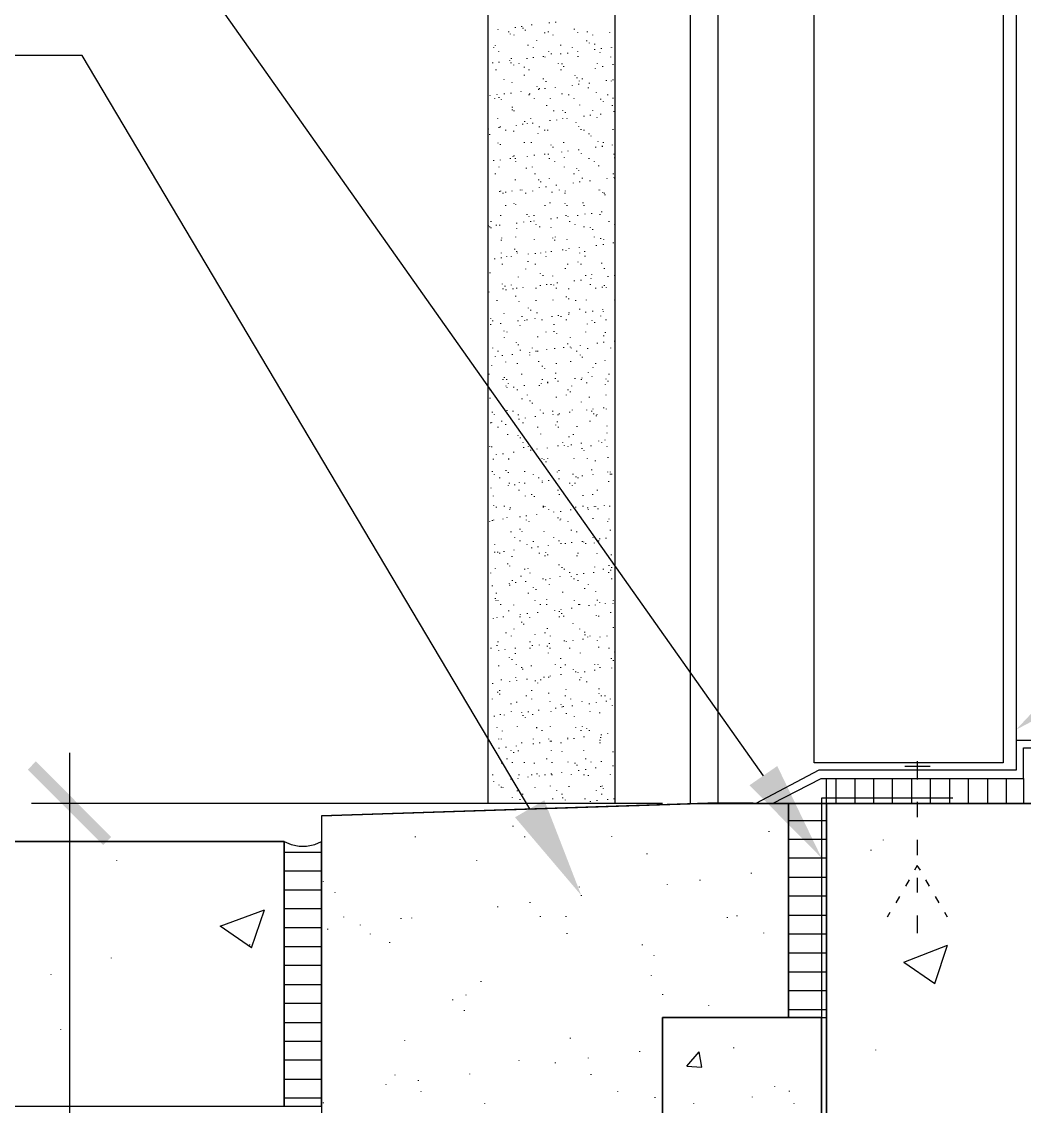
# Model space of a CAD drawing. Header units: millimetres. Extents: x 14345 to 64157, y -11631 to -3212.
# Drawn here: x 56496 to 58483, y -9440 to -7291 of the extents above; entities that cross this region are included whole.
import ezdxf

# ---------------------------------------------------------------- set-up
doc = ezdxf.new("R2010")
doc.units = ezdxf.units.MM
doc.header["$MEASUREMENT"] = 0
doc.layers.add('NewA-Zz_30_30-P_ExternalReferenceDrawing', color=7, linetype='Continuous')

msp = doc.modelspace()

# ---------------------------------------------------------------- hatches: boundary and pattern name
at = {"layer": 'NewA-Zz_30_30-P_ExternalReferenceDrawing', "linetype": 'Continuous', "lineweight": 13}
for points in [[(58645.4, -8599.8), (58605.2, -8546.9), (58466.6, -8694)], [(56673.8, -8906.7), (56524.5, -8756.4), (56508.7, -8773.3)], [(56524.5, -8756.4), (56508.7, -8773.3), (56673.8, -8906.7)], [(57993.5, -8765.9), (57938.5, -8804), (58081.3, -8948)], [(56657.9, -8922.6), (56673.8, -8906.7), (56508.7, -8773.3)], [(56508.7, -8773.3), (56657.9, -8922.6), (56673.8, -8906.7)], [(57532.1, -8833.7), (57473.9, -8867.5), (57605.1, -9022)]]:
    msp.add_hatch(color=7, dxfattribs=at).paths.add_polyline_path(points)

# ---------------------------------------------------------------- linework, layer by layer
at = {"layer": 'NewA-Zz_30_30-P_ExternalReferenceDrawing', "linetype": 'Continuous', "flags": 128}
for points in [[(57821, -4367.5), (57821, -8840)], [(57876, -4367.5), (57876, -8839)], [(58441.2, -8759.6), (58066.5, -8759.6), (58066.5, -4367.5)], [(58441.2, -4367.5), (58441.2, -8759.6)], [(58466.6, -4367.5), (58466.6, -8715.1)], [(57966, -8785), (56616.6, -6874.7), (55007.5, -6874.7)], [(57671.8, -6914.9), (57671.8, -8840), (57420.9, -8840), (57420.9, -6914.9)], [(57473.9, -7302.3), (57473.9, -7303.3)], [(57486.6, -7300.1), (57486.6, -7301.2)], [(57489.7, -7303.3), (57489.7, -7304.4)], [(57506.7, -7297), (57506.7, -7298)], [(57541.6, -7292.7), (57541.6, -7293.8)], [(57554.3, -7291.7), (57554.3, -7292.7)], [(57591.3, -7305.4), (57591.3, -7306.5)], [(57440, -7306.5), (57440, -7307.5)], [(57461.2, -7310.7), (57461.2, -7311.8)], [(57464.3, -7315), (57464.3, -7316)], [(57471.7, -7317.1), (57471.7, -7318.1)], [(57494, -7307.5), (57494, -7308.6)], [(57516.2, -7327.7), (57516.2, -7328.7)], [(57532.1, -7312.8), (57532.1, -7313.9)], [(57539.5, -7310.7), (57539.5, -7311.8)], [(57549, -7317.1), (57549, -7318.1)], [(57597.7, -7311.8), (57597.7, -7312.8)], [(57616.7, -7310.7), (57616.7, -7311.8)], [(57627.3, -7317.1), (57627.3, -7318.1)], [(57661.2, -7311.8), (57661.2, -7312.8)], [(57431.5, -7341.4), (57431.5, -7342.5)], [(57434.7, -7338.2), (57434.7, -7339.3)], [(57499.3, -7337.2), (57499.3, -7338.2)], [(57509.8, -7341.4), (57509.8, -7342.5)], [(57563.8, -7337.2), (57563.8, -7338.2)], [(57587.1, -7341.4), (57587.1, -7342.5)], [(57615.7, -7328.7), (57615.7, -7329.8)], [(57621, -7332.9), (57621, -7334)], [(57631.6, -7335.1), (57631.6, -7336.1)], [(57631.6, -7345.6), (57631.6, -7346.7)], [(57644.3, -7343.5), (57644.3, -7344.6)], [(57664.4, -7341.4), (57664.4, -7342.5)], [(57665.4, -7341.4), (57665.4, -7342.5)], [(57503.5, -8850.6), (56616.6, -7358.3), (55106.2, -7358.3)], [(57441.1, -7349.9), (57441.1, -7350.9)], [(57463.3, -7367.9), (57463.3, -7368.9)], [(57466.5, -7363.6), (57466.5, -7364.7)], [(57497.1, -7363.6), (57497.1, -7364.7)], [(57509.8, -7361.5), (57509.8, -7362.6)], [(57530, -7359.4), (57530, -7360.5)], [(57533.1, -7360.5), (57533.1, -7361.5)], [(57540.5, -7349.9), (57540.5, -7350.9)], [(57545.8, -7354.1), (57545.8, -7355.2)], [(57563.8, -7354.1), (57563.8, -7355.2)], [(57577.6, -7353.1), (57577.6, -7354.1)], [(57597.7, -7349.9), (57597.7, -7350.9)], [(57598.7, -7359.4), (57598.7, -7360.5)], [(57642.1, -7352), (57642.1, -7353.1)], [(57663.3, -7360.5), (57663.3, -7361.5)], [(57429.4, -7372.1), (57429.4, -7373.2)], [(57435.8, -7385.9), (57435.8, -7386.9)], [(57442.1, -7371), (57442.1, -7372.1)], [(57465.4, -7372.1), (57465.4, -7373.2)], [(57470.7, -7376.3), (57470.7, -7377.4)], [(57481.3, -7373.2), (57481.3, -7374.2)], [(57491.9, -7380.6), (57491.9, -7381.6)], [(57501.4, -7385.9), (57501.4, -7386.9)], [(57559.6, -7373.2), (57559.6, -7374.2)], [(57564.9, -7385.9), (57564.9, -7386.9)], [(57567, -7374.2), (57567, -7375.3)], [(57570.2, -7379.5), (57570.2, -7380.6)], [(57632.6, -7383.7), (57632.6, -7384.8)], [(57636.8, -7373.2), (57636.8, -7374.2)], [(57647.4, -7379.5), (57647.4, -7380.6)], [(57667.5, -7375.3), (57667.5, -7376.3)], [(57451.6, -7404.9), (57451.6, -7406)], [(57467.5, -7411.3), (57467.5, -7412.3)], [(57491.9, -7396.4), (57491.9, -7397.5)], [(57530, -7403.9), (57530, -7404.9)], [(57535.2, -7409.1), (57535.2, -7410.2)], [(57592.4, -7397.5), (57592.4, -7398.6)], [(57596.6, -7401.7), (57596.6, -7402.8)], [(57600.9, -7408.1), (57600.9, -7409.1)], [(57607.2, -7403.9), (57607.2, -7404.9)], [(57621, -7412.3), (57621, -7413.4)], [(57654.8, -7407), (57654.8, -7408.1)], [(57664.4, -7408.1), (57664.4, -7409.1)], [(57667.5, -7406), (57667.5, -7407)], [(57437.9, -7434.5), (57437.9, -7435.6)], [(57452.7, -7433.5), (57452.7, -7434.5)], [(57465.4, -7432.4), (57465.4, -7433.5)], [(57485.5, -7429.3), (57485.5, -7430.3)], [(57502.4, -7433.5), (57502.4, -7434.5)], [(57517.3, -7418.7), (57517.3, -7419.7)], [(57520.4, -7425), (57520.4, -7426.1)], [(57521.5, -7422.9), (57521.5, -7424)], [(57533.1, -7422.9), (57533.1, -7424)], [(57553.2, -7420.8), (57553.2, -7421.8)], [(57567, -7433.5), (57567, -7434.5)], [(57587.1, -7416.6), (57587.1, -7417.6)], [(57599.8, -7414.4), (57599.8, -7415.5)], [(57618.9, -7421.8), (57618.9, -7422.9)], [(57634.7, -7431.4), (57634.7, -7432.4)], [(57424.1, -7436.7), (57424.1, -7437.7)], [(57433.6, -7443), (57433.6, -7444.1)], [(57442.1, -7440.9), (57442.1, -7442)], [(57446.3, -7445.1), (57446.3, -7446.2)], [(57501.4, -7435.6), (57501.4, -7436.7)], [(57512, -7443), (57512, -7444.1)], [(57536.3, -7456.8), (57536.3, -7457.8)], [(57543.7, -7443), (57543.7, -7444.1)], [(57579.7, -7435.6), (57579.7, -7436.7)], [(57590.3, -7443), (57590.3, -7444.1)], [(57601.9, -7455.7), (57601.9, -7456.8)], [(57643.2, -7444.1), (57643.2, -7445.1)], [(57648.5, -7448.3), (57648.5, -7449.4)], [(57657, -7435.6), (57657, -7436.7)], [(57666.5, -7456.8), (57666.5, -7457.8)], [(57667.5, -7442), (57667.5, -7443)], [(57468.6, -7459.9), (57468.6, -7461)], [(57468.6, -7465.2), (57468.6, -7466.3)], [(57471.7, -7467.4), (57471.7, -7468.4)], [(57550.1, -7467.4), (57550.1, -7468.4)], [(57568.1, -7466.3), (57568.1, -7467.4)], [(57573.3, -7470.5), (57573.3, -7471.6)], [(57610.4, -7477.9), (57610.4, -7479)], [(57623.1, -7475.8), (57623.1, -7476.9)], [(57627.3, -7466.3), (57627.3, -7467.4)], [(57643.2, -7473.7), (57643.2, -7474.8)], [(57669.7, -7468.4), (57669.7, -7469.5)], [(57438.9, -7482.2), (57438.9, -7483.2)], [(57444.2, -7499.1), (57444.2, -7500.2)], [(57476, -7495.9), (57476, -7497)], [(57488.7, -7493.8), (57488.7, -7494.9)], [(57492.9, -7488.5), (57492.9, -7489.6)], [(57498.2, -7492.8), (57498.2, -7493.8)], [(57504.6, -7482.2), (57504.6, -7483.2)], [(57508.8, -7491.7), (57508.8, -7492.8)], [(57521.5, -7499.1), (57521.5, -7500.2)], [(57542.7, -7486.4), (57542.7, -7487.5)], [(57556.4, -7485.3), (57556.4, -7486.4)], [(57568.1, -7482.2), (57568.1, -7483.2)], [(57576.5, -7482.2), (57576.5, -7483.2)], [(57594.5, -7490.6), (57594.5, -7491.7)], [(57599.8, -7498), (57599.8, -7499.1)], [(57635.8, -7480.1), (57635.8, -7481.1)], [(57420.9, -7503.3), (57420.9, -7504.4)], [(57423.1, -7513.9), (57423.1, -7515)], [(57442.1, -7500.2), (57442.1, -7501.2)], [(57454.8, -7505.5), (57454.8, -7506.5)], [(57470.7, -7507.6), (57470.7, -7508.6)], [(57519.4, -7511.8), (57519.4, -7512.9)], [(57532.1, -7505.5), (57532.1, -7506.5)], [(57538.4, -7505.5), (57538.4, -7506.5)], [(57604, -7504.4), (57604, -7505.5)], [(57610.4, -7505.5), (57610.4, -7506.5)], [(57619.9, -7512.9), (57619.9, -7513.9)], [(57624.1, -7517.1), (57624.1, -7518.2)], [(57667.5, -7504.4), (57667.5, -7505.5)], [(57440, -7530.9), (57440, -7531.9)], [(57444.2, -7534), (57444.2, -7535.1)], [(57491.9, -7529.8), (57491.9, -7530.9)], [(57505.6, -7529.8), (57505.6, -7530.9)], [(57544.8, -7535.1), (57544.8, -7536.1)], [(57549, -7539.3), (57549, -7540.4)], [(57570.2, -7529.8), (57570.2, -7530.9)], [(57570.2, -7529.8), (57570.2, -7530.9)], [(57633.7, -7539.3), (57633.7, -7540.4)], [(57637.9, -7527.7), (57637.9, -7528.7)], [(57646.4, -7537.2), (57646.4, -7538.3)], [(57646.4, -7538.3), (57646.4, -7539.3)], [(57648.5, -7529.8), (57648.5, -7530.9)], [(57666.5, -7535.1), (57666.5, -7536.1)], [(57464.3, -7561.5), (57464.3, -7562.6)], [(57464.3, -7561.5), (57464.3, -7562.6)], [(57469.6, -7557.3), (57469.6, -7558.4)], [(57471.7, -7556.3), (57471.7, -7557.3)], [(57473.9, -7561.5), (57473.9, -7562.6)], [(57498.2, -7557.3), (57498.2, -7558.4)], [(57512, -7555.2), (57512, -7556.3)], [(57532.1, -7553.1), (57532.1, -7554.1)], [(57539.5, -7553.1), (57539.5, -7554.1)], [(57541.6, -7561.5), (57541.6, -7562.6)], [(57565.9, -7548.8), (57565.9, -7549.9)], [(57571.2, -7559.4), (57571.2, -7560.5)], [(57578.6, -7546.7), (57578.6, -7547.8)], [(57599.8, -7544.6), (57599.8, -7545.7)], [(57605.1, -7552), (57605.1, -7553.1)], [(57619.9, -7561.5), (57619.9, -7562.6)], [(57669.7, -7553.1), (57669.7, -7554.1)], [(57670.7, -7560.5), (57670.7, -7561.5)], [(57431.5, -7565.8), (57431.5, -7566.8)], [(57442.1, -7578.5), (57442.1, -7579.5)], [(57444.2, -7564.7), (57444.2, -7565.8)], [(57474.9, -7567.9), (57474.9, -7569)], [(57496.1, -7580.6), (57496.1, -7581.7)], [(57507.7, -7578.5), (57507.7, -7579.5)], [(57552.2, -7567.9), (57552.2, -7569)], [(57571.2, -7578.5), (57571.2, -7579.5)], [(57595.6, -7581.7), (57595.6, -7582.7)], [(57630.5, -7567.9), (57630.5, -7569)], [(57639, -7576.4), (57639, -7577.4)], [(57434.7, -7592.2), (57434.7, -7593.3)], [(57473.9, -7603.9), (57473.9, -7604.9)], [(57513, -7592.2), (57513, -7593.3)], [(57520.4, -7603.9), (57520.4, -7604.9)], [(57541.6, -7601.8), (57541.6, -7602.8)], [(57590.3, -7592.2), (57590.3, -7593.3)], [(57599.8, -7585.9), (57599.8, -7586.9)], [(57607.2, -7600.7), (57607.2, -7601.8)], [(57622, -7606), (57622, -7607.1)], [(57622, -7606), (57622, -7607.1)], [(57655.9, -7601.8), (57655.9, -7602.8)], [(57668.6, -7592.2), (57668.6, -7593.3)], [(57669.7, -7599.6), (57669.7, -7600.7)], [(57670.7, -7600.7), (57670.7, -7601.8)], [(57443.2, -7627.2), (57443.2, -7628.2)], [(57445.3, -7626.1), (57445.3, -7627.2)], [(57454.8, -7628.2), (57454.8, -7629.3)], [(57467.5, -7626.1), (57467.5, -7627.2)], [(57484.4, -7624), (57484.4, -7625)], [(57487.6, -7624), (57487.6, -7625)], [(57508.8, -7626.1), (57508.8, -7627.2)], [(57521.5, -7618.7), (57521.5, -7619.8)], [(57524.7, -7608.1), (57524.7, -7609.2)], [(57535.2, -7617.6), (57535.2, -7618.7)], [(57546.9, -7628.2), (57546.9, -7629.3)], [(57555.4, -7614.5), (57555.4, -7615.5)], [(57561.7, -7624), (57561.7, -7625)], [(57573.3, -7626.1), (57573.3, -7627.2)], [(57589.2, -7610.2), (57589.2, -7611.3)], [(57601.9, -7608.1), (57601.9, -7609.2)], [(57640, -7624), (57640, -7625)], [(57641.1, -7624), (57641.1, -7625)], [(57449.5, -7630.3), (57449.5, -7631.4)], [(57495, -7630.3), (57495, -7631.4)], [(57542.7, -7649.4), (57542.7, -7650.4)], [(57572.3, -7630.3), (57572.3, -7631.4)], [(57608.3, -7649.4), (57608.3, -7650.4)], [(57647.4, -7629.3), (57647.4, -7630.3)], [(57650.6, -7630.3), (57650.6, -7631.4)], [(57651.7, -7633.5), (57651.7, -7634.6)], [(57454.8, -7654.7), (57454.8, -7655.7)], [(57471.7, -7650.4), (57471.7, -7651.5)], [(57474.9, -7652.6), (57474.9, -7653.6)], [(57533.1, -7654.7), (57533.1, -7655.7)], [(57572.3, -7650.4), (57572.3, -7651.5)], [(57576.5, -7654.7), (57576.5, -7655.7)], [(57610.4, -7654.7), (57610.4, -7655.7)], [(57612.5, -7671.6), (57612.5, -7672.7)], [(57625.2, -7670.6), (57625.2, -7671.6)], [(57645.3, -7667.4), (57645.3, -7668.4)], [(57426.2, -7686.4), (57426.2, -7687.5)], [(57445.3, -7674.8), (57445.3, -7675.8)], [(57477, -7689.6), (57477, -7690.7)], [(57490.8, -7687.5), (57490.8, -7688.5)], [(57497.1, -7672.7), (57497.1, -7673.7)], [(57501.4, -7676.9), (57501.4, -7678)], [(57504.6, -7686.4), (57504.6, -7687.5)], [(57510.9, -7674.8), (57510.9, -7675.8)], [(57510.9, -7685.4), (57510.9, -7686.4)], [(57515.1, -7692.8), (57515.1, -7693.8)], [(57544.8, -7681.1), (57544.8, -7682.2)], [(57557.5, -7679), (57557.5, -7680.1)], [(57574.4, -7674.8), (57574.4, -7675.8)], [(57578.6, -7676.9), (57578.6, -7678)], [(57581.8, -7686.4), (57581.8, -7687.5)], [(57592.4, -7692.8), (57592.4, -7693.8)], [(57597.7, -7674.8), (57597.7, -7675.8)], [(57642.1, -7672.7), (57642.1, -7673.7)], [(57660.1, -7686.4), (57660.1, -7687.5)], [(57670.7, -7692.8), (57670.7, -7693.8)], [(57420.9, -7694.9), (57420.9, -7696)], [(57423.1, -7697), (57423.1, -7698.1)], [(57426.2, -7699.1), (57426.2, -7700.2)], [(57436.8, -7693.8), (57436.8, -7694.9)], [(57443.2, -7693.8), (57443.2, -7694.9)], [(57477, -7700.2), (57477, -7701.2)], [(57522.5, -7697), (57522.5, -7698.1)], [(57544.8, -7698.1), (57544.8, -7699.1)], [(57610.4, -7697), (57610.4, -7698.1)], [(57623.1, -7698.1), (57623.1, -7699.1)], [(57627.3, -7702.3), (57627.3, -7703.4)], [(57446.3, -7723.5), (57446.3, -7724.5)], [(57447.4, -7719.2), (57447.4, -7720.3)], [(57474.9, -7717.1), (57474.9, -7718.2)], [(57512, -7722.4), (57512, -7723.5)], [(57547.9, -7719.2), (57547.9, -7720.3)], [(57552.2, -7723.5), (57552.2, -7724.5)], [(57553.2, -7717.1), (57553.2, -7718.2)], [(57576.5, -7722.4), (57576.5, -7723.5)], [(57630.5, -7717.1), (57630.5, -7718.2)], [(57634.7, -7734.1), (57634.7, -7735.1)], [(57643.2, -7720.3), (57643.2, -7721.4)], [(57648.5, -7731.9), (57648.5, -7733)], [(57649.5, -7722.4), (57649.5, -7723.5)], [(57668.6, -7728.8), (57668.6, -7729.8)], [(57446.3, -7748.9), (57446.3, -7749.9)], [(57456.9, -7756.3), (57456.9, -7757.3)], [(57466.5, -7756.3), (57466.5, -7757.3)], [(57472.8, -7741.5), (57472.8, -7742.5)], [(57477, -7745.7), (57477, -7746.8)], [(57478.1, -7748.9), (57478.1, -7749.9)], [(57500.3, -7751), (57500.3, -7752)], [(57514.1, -7749.9), (57514.1, -7751)], [(57524.7, -7748.9), (57524.7, -7749.9)], [(57534.2, -7746.8), (57534.2, -7747.8)], [(57535.2, -7756.3), (57535.2, -7757.3)], [(57545.8, -7745.7), (57545.8, -7746.8)], [(57568.1, -7742.5), (57568.1, -7743.6)], [(57574.4, -7743.6), (57574.4, -7744.6)], [(57580.8, -7740.4), (57580.8, -7741.5)], [(57600.9, -7738.3), (57600.9, -7739.3)], [(57601.9, -7748.9), (57601.9, -7749.9)], [(57611.4, -7745.7), (57611.4, -7746.8)], [(57612.5, -7755.2), (57612.5, -7756.3)], [(57433.6, -7760.5), (57433.6, -7761.6)], [(57446.3, -7758.4), (57446.3, -7759.5)], [(57448.5, -7771.1), (57448.5, -7772.2)], [(57499.3, -7765.8), (57499.3, -7766.9)], [(57514.1, -7771.1), (57514.1, -7772.2)], [(57577.6, -7771.1), (57577.6, -7772.2)], [(57598.7, -7766.9), (57598.7, -7767.9)], [(57604, -7771.1), (57604, -7772.2)], [(57645.3, -7769), (57645.3, -7770)], [(57424.1, -7788), (57424.1, -7789.1)], [(57480.2, -7796.5), (57480.2, -7797.6)], [(57495, -7780.6), (57495, -7781.7)], [(57523.6, -7789.1), (57523.6, -7790.1)], [(57528.9, -7793.3), (57528.9, -7794.4)], [(57547.9, -7794.4), (57547.9, -7795.4)], [(57573.3, -7779.6), (57573.3, -7780.6)], [(57613.6, -7793.3), (57613.6, -7794.4)], [(57624.1, -7799.7), (57624.1, -7800.7)], [(57625.2, -7791.2), (57625.2, -7792.3)], [(57650.6, -7779.6), (57650.6, -7780.6)], [(57658, -7795.4), (57658, -7796.5)], [(57670.7, -7793.3), (57670.7, -7794.4)], [(57448.5, -7810.3), (57448.5, -7811.3)], [(57449.5, -7819.8), (57449.5, -7820.8)], [(57453.8, -7814.5), (57453.8, -7815.5)], [(57455.9, -7821.9), (57455.9, -7823)], [(57466.5, -7812.4), (57466.5, -7813.4)], [(57469.6, -7819.8), (57469.6, -7820.8)], [(57477, -7818.7), (57477, -7819.8)], [(57489.7, -7817.7), (57489.7, -7818.7)], [(57515.1, -7818.7), (57515.1, -7819.8)], [(57523.6, -7813.4), (57523.6, -7814.5)], [(57536.3, -7811.3), (57536.3, -7812.4)], [(57544.8, -7811.3), (57544.8, -7812.4)], [(57550.1, -7812.4), (57550.1, -7813.4)], [(57555.4, -7818.7), (57555.4, -7819.8)], [(57557.5, -7808.1), (57557.5, -7809.2)], [(57579.7, -7819.8), (57579.7, -7820.8)], [(57591.3, -7803.9), (57591.3, -7805)], [(57604, -7802.8), (57604, -7803.9)], [(57623.1, -7811.3), (57623.1, -7812.4)], [(57633.7, -7818.7), (57633.7, -7819.8)], [(57646.4, -7816.6), (57646.4, -7817.7)], [(57650.6, -7813.4), (57650.6, -7814.5)], [(57654.8, -7817.7), (57654.8, -7818.7)], [(57422, -7826.1), (57422, -7827.2)], [(57437.9, -7843.1), (57437.9, -7844.1)], [(57474.9, -7834.6), (57474.9, -7835.7)], [(57515.1, -7843.1), (57515.1, -7844.1)], [(57549, -7842), (57549, -7843.1)], [(57575.5, -7835.7), (57575.5, -7836.7)], [(57579.7, -7839.9), (57579.7, -7840.9)], [(57593.5, -7843.1), (57593.5, -7844.1)], [(57614.6, -7842), (57614.6, -7843.1)], [(57670.7, -7842), (57670.7, -7843.1)], [(57481.3, -7845.2), (57481.3, -7846.2)], [(57500.3, -7857.9), (57500.3, -7858.9)], [(57504.6, -7862.1), (57504.6, -7863.2)], [(57601.9, -7860), (57601.9, -7861.1)], [(57627.3, -7864.2), (57627.3, -7865.3)], [(57647.4, -7861.1), (57647.4, -7862.1)], [(57425.2, -7879), (57425.2, -7880.1)], [(57429.4, -7883.3), (57429.4, -7884.3)], [(57451.6, -7868.5), (57451.6, -7869.5)], [(57479.2, -7883.3), (57479.2, -7884.3)], [(57487.6, -7874.8), (57487.6, -7875.9)], [(57492.9, -7882.2), (57492.9, -7883.3)], [(57497.1, -7881.2), (57497.1, -7882.2)], [(57513, -7879), (57513, -7880.1)], [(57517.3, -7867.4), (57517.3, -7868.5)], [(57526.8, -7881.2), (57526.8, -7882.2)], [(57546.9, -7874.8), (57546.9, -7875.9)], [(57559.6, -7872.7), (57559.6, -7873.8)], [(57564.9, -7874.8), (57564.9, -7875.9)], [(57575.5, -7881.2), (57575.5, -7882.2)], [(57579.7, -7870.6), (57579.7, -7871.6)], [(57580.8, -7867.4), (57580.8, -7868.5)], [(57613.6, -7866.3), (57613.6, -7867.4)], [(57626.3, -7882.2), (57626.3, -7883.3)], [(57631.6, -7886.5), (57631.6, -7887.5)], [(57643.2, -7873.8), (57643.2, -7874.8)], [(57648.5, -7865.3), (57648.5, -7866.3)], [(57653.8, -7881.2), (57653.8, -7882.2)], [(57425.2, -7890.7), (57425.2, -7891.7)], [(57445.3, -7888.6), (57445.3, -7889.6)], [(57451.6, -7903.4), (57451.6, -7904.4)], [(57458, -7905.5), (57458, -7906.6)], [(57483.4, -7892.8), (57483.4, -7893.9)], [(57535.2, -7905.5), (57535.2, -7906.6)], [(57551.1, -7890.7), (57551.1, -7891.7)], [(57551.1, -7904.4), (57551.1, -7905.5)], [(57613.6, -7905.5), (57613.6, -7906.6)], [(57616.7, -7889.6), (57616.7, -7890.7)], [(57652.7, -7906.6), (57652.7, -7907.6)], [(57452.7, -7916.1), (57452.7, -7917.1)], [(57476, -7926.7), (57476, -7927.7)], [(57518.3, -7915), (57518.3, -7916.1)], [(57556.4, -7908.7), (57556.4, -7909.7)], [(57577.6, -7928.8), (57577.6, -7929.8)], [(57582.9, -7916.1), (57582.9, -7917.1)], [(57636.8, -7927.7), (57636.8, -7928.8)], [(57649.5, -7912.9), (57649.5, -7914)], [(57649.5, -7925.6), (57649.5, -7926.7)], [(57670.7, -7923.5), (57670.7, -7924.6)], [(57429.4, -7937.3), (57429.4, -7938.3)], [(57440, -7943.6), (57440, -7944.7)], [(57468.6, -7950), (57468.6, -7951)], [(57480.2, -7930.9), (57480.2, -7932)], [(57484.4, -7941.5), (57484.4, -7942.5)], [(57502.4, -7945.7), (57502.4, -7946.8)], [(57502.4, -7951), (57502.4, -7952.1)], [(57507.7, -7937.3), (57507.7, -7938.3)], [(57515.1, -7943.6), (57515.1, -7944.7)], [(57518.3, -7943.6), (57518.3, -7944.7)], [(57536.3, -7940.4), (57536.3, -7941.5)], [(57552.2, -7938.3), (57552.2, -7939.4)], [(57570.2, -7936.2), (57570.2, -7937.3)], [(57582.9, -7935.1), (57582.9, -7936.2)], [(57585, -7937.3), (57585, -7938.3)], [(57595.6, -7943.6), (57595.6, -7944.7)], [(57603, -7932), (57603, -7933)], [(57603, -7951), (57603, -7952.1)], [(57617.8, -7938.3), (57617.8, -7939.4)], [(57663.3, -7937.3), (57663.3, -7938.3)], [(57427.3, -7972.2), (57427.3, -7973.2)], [(57434.7, -7954.2), (57434.7, -7955.2)], [(57448.5, -7952.1), (57448.5, -7953.1)], [(57454.8, -7964.8), (57454.8, -7965.8)], [(57478.1, -7967.9), (57478.1, -7969)], [(57520.4, -7963.7), (57520.4, -7964.8)], [(57555.4, -7967.9), (57555.4, -7969)], [(57583.9, -7963.7), (57583.9, -7964.8)], [(57607.2, -7955.2), (57607.2, -7956.3)], [(57633.7, -7967.9), (57633.7, -7969)], [(57651.7, -7961.6), (57651.7, -7962.7)], [(57422, -7989.1), (57422, -7990.2)], [(57486.6, -7989.1), (57486.6, -7990.2)], [(57527.8, -7973.2), (57527.8, -7974.3)], [(57532.1, -7977.5), (57532.1, -7978.5)], [(57554.3, -7987), (57554.3, -7988.1)], [(57618.9, -7985.9), (57618.9, -7987)], [(57626.3, -7993.3), (57626.3, -7994.4)], [(57628.4, -7975.4), (57628.4, -7976.4)], [(57660.1, -7989.1), (57660.1, -7990.2)], [(57449.5, -7999.7), (57449.5, -8000.8)], [(57452.7, -7995.5), (57452.7, -7996.5)], [(57455.9, -8012.4), (57455.9, -8013.5)], [(57456.9, -7999.7), (57456.9, -8000.8)], [(57460.1, -8007.1), (57460.1, -8008.2)], [(57470.7, -8014.5), (57470.7, -8015.6)], [(57491.9, -8011.3), (57491.9, -8012.4)], [(57521.5, -8011.3), (57521.5, -8012.4)], [(57525.7, -8007.1), (57525.7, -8008.2)], [(57527.8, -7999.7), (57527.8, -8000.8)], [(57538.4, -8005), (57538.4, -8006)], [(57538.4, -8006), (57538.4, -8007.1)], [(57553.2, -7997.6), (57553.2, -7998.6)], [(57558.5, -8002.9), (57558.5, -8003.9)], [(57586, -8012.4), (57586, -8013.5)], [(57592.4, -7997.6), (57592.4, -7998.6)], [(57605.1, -7999.7), (57605.1, -8000.8)], [(57606.2, -7996.5), (57606.2, -7997.6)], [(57615.7, -8006), (57615.7, -8007.1)], [(57652.7, -8009.2), (57652.7, -8010.3)], [(57653.8, -7998.6), (57653.8, -7999.7)], [(57658, -8002.9), (57658, -8003.9)], [(57424.1, -8019.8), (57424.1, -8020.9)], [(57424.1, -8036.7), (57424.1, -8037.8)], [(57458, -8015.6), (57458, -8016.6)], [(57478.1, -8019.8), (57478.1, -8020.9)], [(57498.2, -8030.4), (57498.2, -8031.4)], [(57555.4, -8034.6), (57555.4, -8035.7)], [(57575.5, -8030.4), (57575.5, -8031.4)], [(57578.6, -8019.8), (57578.6, -8020.9)], [(57582.9, -8024), (57582.9, -8025.1)], [(57621, -8034.6), (57621, -8035.7)], [(57653.8, -8030.4), (57653.8, -8031.4)], [(57487.6, -8037.8), (57487.6, -8038.9)], [(57503.5, -8042), (57503.5, -8043.1)], [(57507.7, -8046.3), (57507.7, -8047.3)], [(57605.1, -8044.1), (57605.1, -8045.2)], [(57628.4, -8057.9), (57628.4, -8059)], [(57649.5, -8055.8), (57649.5, -8056.8)], [(57654.8, -8057.9), (57654.8, -8059)], [(57428.4, -8064.3), (57428.4, -8065.3)], [(57432.6, -8068.5), (57432.6, -8069.5)], [(57458, -8061.1), (57458, -8062.1)], [(57469.6, -8062.1), (57469.6, -8063.2)], [(57480.2, -8069.5), (57480.2, -8070.6)], [(57481.3, -8078), (57481.3, -8079.1)], [(57494, -8075.9), (57494, -8077)], [(57514.1, -8072.7), (57514.1, -8073.8)], [(57523.6, -8060), (57523.6, -8061.1)], [(57530, -8066.4), (57530, -8067.4)], [(57547.9, -8062.1), (57547.9, -8063.2)], [(57549, -8068.5), (57549, -8069.5)], [(57558.5, -8069.5), (57558.5, -8070.6)], [(57561.7, -8067.4), (57561.7, -8068.5)], [(57581.8, -8064.3), (57581.8, -8065.3)], [(57587.1, -8060), (57587.1, -8061.1)], [(57615.7, -8060), (57615.7, -8061.1)], [(57625.2, -8062.1), (57625.2, -8063.2)], [(57629.4, -8067.4), (57629.4, -8068.5)], [(57634.7, -8071.7), (57634.7, -8072.7)], [(57635.8, -8068.5), (57635.8, -8069.5)], [(57425.2, -8085.4), (57425.2, -8086.5)], [(57427.3, -8084.4), (57427.3, -8085.4)], [(57440, -8093.9), (57440, -8094.9)], [(57447.4, -8082.2), (57447.4, -8083.3)], [(57454.8, -8088.6), (57454.8, -8089.7)], [(57489.7, -8085.4), (57489.7, -8086.5)], [(57518.3, -8093.9), (57518.3, -8094.9)], [(57554.3, -8089.7), (57554.3, -8090.7)], [(57557.5, -8083.3), (57557.5, -8084.4)], [(57559.6, -8093.9), (57559.6, -8094.9)], [(57596.6, -8092.8), (57596.6, -8093.9)], [(57622, -8082.2), (57622, -8083.3)], [(57655.9, -8091.8), (57655.9, -8092.8)], [(57459, -8108.7), (57459, -8109.8)], [(57479.2, -8110.8), (57479.2, -8111.9)], [(57484.4, -8115.1), (57484.4, -8116.1)], [(57524.7, -8107.6), (57524.7, -8108.7)], [(57580.8, -8112.9), (57580.8, -8114)], [(57589.2, -8108.7), (57589.2, -8109.8)], [(57639, -8121.4), (57639, -8122.5)], [(57651.7, -8119.3), (57651.7, -8120.3)], [(57655.9, -8105.5), (57655.9, -8106.6)], [(57423.1, -8132), (57423.1, -8133)], [(57427.3, -8133), (57427.3, -8134.1)], [(57470.7, -8143.6), (57470.7, -8144.7)], [(57489.7, -8124.6), (57489.7, -8125.6)], [(57490.8, -8134.1), (57490.8, -8135.2)], [(57500.3, -8132), (57500.3, -8133)], [(57504.6, -8139.4), (57504.6, -8140.5)], [(57505.6, -8135.2), (57505.6, -8136.2)], [(57517.3, -8137.3), (57517.3, -8138.3)], [(57537.4, -8135.2), (57537.4, -8136.2)], [(57558.5, -8130.9), (57558.5, -8132)], [(57568.1, -8124.6), (57568.1, -8125.6)], [(57571.2, -8129.9), (57571.2, -8130.9)], [(57578.6, -8132), (57578.6, -8133)], [(57585, -8128.8), (57585, -8129.9)], [(57605.1, -8125.6), (57605.1, -8126.7)], [(57606.2, -8136.2), (57606.2, -8137.3)], [(57610.4, -8140.5), (57610.4, -8141.5)], [(57624.1, -8130.9), (57624.1, -8132)], [(57645.3, -8124.6), (57645.3, -8125.6)], [(57655.9, -8132), (57655.9, -8133)], [(57430.5, -8157.4), (57430.5, -8158.4)], [(57436.8, -8147.9), (57436.8, -8148.9)], [(57449.5, -8146.8), (57449.5, -8147.9)], [(57461.2, -8156.3), (57461.2, -8157.4)], [(57461.2, -8157.4), (57461.2, -8158.4)], [(57526.8, -8156.3), (57526.8, -8157.4)], [(57531, -8158.4), (57531, -8159.5)], [(57535.2, -8162.7), (57535.2, -8163.7)], [(57538.4, -8156.3), (57538.4, -8157.4)], [(57590.3, -8156.3), (57590.3, -8157.4)], [(57616.7, -8156.3), (57616.7, -8157.4)], [(57632.6, -8160.6), (57632.6, -8161.6)], [(57658, -8154.2), (57658, -8155.3)], [(57428.4, -8181.7), (57428.4, -8182.8)], [(57455.9, -8179.6), (57455.9, -8180.7)], [(57460.1, -8183.8), (57460.1, -8184.9)], [(57492.9, -8181.7), (57492.9, -8182.8)], [(57557.5, -8182.8), (57557.5, -8183.8)], [(57560.6, -8179.6), (57560.6, -8180.7)], [(57588.2, -8187), (57588.2, -8188.1)], [(57625.2, -8178.6), (57625.2, -8179.6)], [(57657, -8182.8), (57657, -8183.8)], [(57662.2, -8182.8), (57662.2, -8183.8)], [(57662.2, -8187), (57662.2, -8188.1)], [(57665.4, -8187), (57665.4, -8188.1)], [(57432.6, -8188.1), (57432.6, -8189.1)], [(57443.2, -8194.4), (57443.2, -8195.5)], [(57462.2, -8205), (57462.2, -8206.1)], [(57472.8, -8208.2), (57472.8, -8209.2)], [(57482.3, -8204), (57482.3, -8205)], [(57492.9, -8205), (57492.9, -8206.1)], [(57509.8, -8188.1), (57509.8, -8189.1)], [(57520.4, -8194.4), (57520.4, -8195.5)], [(57527.8, -8200.8), (57527.8, -8201.8)], [(57527.8, -8204), (57527.8, -8205)], [(57540.5, -8199.7), (57540.5, -8200.8)], [(57560.6, -8196.5), (57560.6, -8197.6)], [(57581.8, -8205), (57581.8, -8206.1)], [(57592.4, -8205), (57592.4, -8206.1)], [(57594.5, -8192.3), (57594.5, -8193.4)], [(57598.7, -8194.4), (57598.7, -8195.5)], [(57607.2, -8190.2), (57607.2, -8191.3)], [(57628.4, -8188.1), (57628.4, -8189.1)], [(57659.1, -8201.8), (57659.1, -8202.9)], [(57426.2, -8214.5), (57426.2, -8215.6)], [(57430.5, -8230.4), (57430.5, -8231.5)], [(57460.1, -8209.2), (57460.1, -8210.3)], [(57481.3, -8218.8), (57481.3, -8219.8)], [(57494, -8230.4), (57494, -8231.5)], [(57506.7, -8227.2), (57506.7, -8228.3)], [(57558.5, -8218.8), (57558.5, -8219.8)], [(57561.7, -8227.2), (57561.7, -8228.3)], [(57587.1, -8209.2), (57587.1, -8210.3)], [(57608.3, -8229.4), (57608.3, -8230.4)], [(57627.3, -8227.2), (57627.3, -8228.3)], [(57636.8, -8218.8), (57636.8, -8219.8)], [(57431.5, -8249.5), (57431.5, -8250.5)], [(57452.7, -8250.5), (57452.7, -8251.6)], [(57512, -8231.5), (57512, -8232.5)], [(57530, -8250.5), (57530, -8251.6)], [(57533.1, -8251.6), (57533.1, -8252.6)], [(57608.3, -8250.5), (57608.3, -8251.6)], [(57630.5, -8251.6), (57630.5, -8252.6)], [(57633.7, -8251.6), (57633.7, -8252.6)], [(57650.6, -8249.5), (57650.6, -8250.5)], [(57661.2, -8250.5), (57661.2, -8251.6)], [(57436.8, -8252.6), (57436.8, -8253.7)], [(57458, -8272.7), (57458, -8273.8)], [(57463.3, -8256.9), (57463.3, -8257.9)], [(57464.3, -8253.7), (57464.3, -8254.8)], [(57483.4, -8271.7), (57483.4, -8272.7)], [(57496.1, -8269.6), (57496.1, -8270.6)], [(57516.2, -8267.5), (57516.2, -8268.5)], [(57530, -8252.6), (57530, -8253.7)], [(57540.5, -8256.9), (57540.5, -8257.9)], [(57550.1, -8262.2), (57550.1, -8263.2)], [(57563.8, -8261.1), (57563.8, -8262.2)], [(57583.9, -8257.9), (57583.9, -8259)], [(57593.5, -8252.6), (57593.5, -8253.7)], [(57617.8, -8253.7), (57617.8, -8254.8)], [(57618.9, -8256.9), (57618.9, -8257.9)], [(57637.9, -8255.8), (57637.9, -8256.9)], [(57423.1, -8281.2), (57423.1, -8282.3)], [(57428.4, -8279.1), (57428.4, -8280.2)], [(57431.5, -8278), (57431.5, -8279.1)], [(57449.5, -8275.9), (57449.5, -8277)], [(57496.1, -8278), (57496.1, -8279.1)], [(57501.4, -8281.2), (57501.4, -8282.3)], [(57558.5, -8273.8), (57558.5, -8274.9)], [(57562.8, -8278), (57562.8, -8279.1)], [(57563.8, -8275.9), (57563.8, -8277)], [(57578.6, -8281.2), (57578.6, -8282.3)], [(57628.4, -8274.9), (57628.4, -8275.9)], [(57657, -8281.2), (57657, -8282.3)], [(57660.1, -8275.9), (57660.1, -8277)], [(57465.4, -8301.3), (57465.4, -8302.4)], [(57472.8, -8313), (57472.8, -8314)], [(57483.4, -8296), (57483.4, -8297.1)], [(57487.6, -8300.3), (57487.6, -8301.3)], [(57531, -8300.3), (57531, -8301.3)], [(57550.1, -8313), (57550.1, -8314)], [(57585, -8298.1), (57585, -8299.2)], [(57595.6, -8301.3), (57595.6, -8302.4)], [(57628.4, -8313), (57628.4, -8314)], [(57641.1, -8315.1), (57641.1, -8316.1)], [(57653.8, -8314), (57653.8, -8315.1)], [(57662.2, -8298.1), (57662.2, -8299.2)], [(57433.6, -8326.7), (57433.6, -8327.8)], [(57471.7, -8337.3), (57471.7, -8338.4)], [(57483.4, -8319.3), (57483.4, -8320.4)], [(57497.1, -8326.7), (57497.1, -8327.8)], [(57506.7, -8333.1), (57506.7, -8334.1)], [(57509.8, -8320.4), (57509.8, -8321.4)], [(57519.4, -8331), (57519.4, -8332)], [(57539.5, -8328.8), (57539.5, -8329.9)], [(57560.6, -8319.3), (57560.6, -8320.4)], [(57564.9, -8324.6), (57564.9, -8325.7)], [(57573.3, -8324.6), (57573.3, -8325.7)], [(57586, -8322.5), (57586, -8323.5)], [(57607.2, -8320.4), (57607.2, -8321.4)], [(57609.3, -8321.4), (57609.3, -8322.5)], [(57613.6, -8324.6), (57613.6, -8325.7)], [(57630.5, -8323.5), (57630.5, -8324.6)], [(57639, -8319.3), (57639, -8320.4)], [(57433.6, -8341.5), (57433.6, -8342.6)], [(57438.9, -8341.5), (57438.9, -8342.6)], [(57443.2, -8343.7), (57443.2, -8344.7)], [(57451.6, -8340.5), (57451.6, -8341.5)], [(57467.5, -8350), (57467.5, -8351.1)], [(57521.5, -8343.7), (57521.5, -8344.7)], [(57533.1, -8348.9), (57533.1, -8350)], [(57534.2, -8342.6), (57534.2, -8343.7)], [(57538.4, -8346.8), (57538.4, -8347.9)], [(57596.6, -8348.9), (57596.6, -8350)], [(57598.7, -8343.7), (57598.7, -8344.7)], [(57635.8, -8344.7), (57635.8, -8345.8)], [(57664.4, -8346.8), (57664.4, -8347.9)], [(57434.7, -8374.3), (57434.7, -8375.4)], [(57459, -8364.8), (57459, -8365.9)], [(57463.3, -8369.1), (57463.3, -8370.1)], [(57492.9, -8375.4), (57492.9, -8376.5)], [(57499.3, -8374.3), (57499.3, -8375.4)], [(57560.6, -8366.9), (57560.6, -8368)], [(57567, -8372.2), (57567, -8373.3)], [(57571.2, -8375.4), (57571.2, -8376.5)], [(57631.6, -8371.2), (57631.6, -8372.2)], [(57648.5, -8375.4), (57648.5, -8376.5)], [(57660.1, -8368), (57660.1, -8369.1)], [(57663.3, -8377.5), (57663.3, -8378.6)], [(57665.4, -8372.2), (57665.4, -8373.3)], [(57425.2, -8382.8), (57425.2, -8383.9)], [(57468.6, -8397.6), (57468.6, -8398.7)], [(57474.9, -8401.9), (57474.9, -8402.9)], [(57485.5, -8389.2), (57485.5, -8390.2)], [(57495, -8399.7), (57495, -8400.8)], [(57503.5, -8382.8), (57503.5, -8383.9)], [(57528.9, -8394.5), (57528.9, -8395.5)], [(57534.2, -8396.6), (57534.2, -8397.6)], [(57542.7, -8393.4), (57542.7, -8394.5)], [(57562.8, -8390.2), (57562.8, -8391.3)], [(57581.8, -8381.8), (57581.8, -8382.8)], [(57585, -8390.2), (57585, -8391.3)], [(57590.3, -8394.5), (57590.3, -8395.5)], [(57596.6, -8386), (57596.6, -8387)], [(57598.7, -8397.6), (57598.7, -8398.7)], [(57609.3, -8383.9), (57609.3, -8384.9)], [(57629.4, -8381.8), (57629.4, -8382.8)], [(57659.1, -8381.8), (57659.1, -8382.8)], [(57665.4, -8394.5), (57665.4, -8395.5)], [(57428.4, -8408.2), (57428.4, -8409.3)], [(57436.8, -8423), (57436.8, -8424.1)], [(57462.2, -8404), (57462.2, -8405)], [(57463.3, -8407.2), (57463.3, -8408.2)], [(57500.3, -8423), (57500.3, -8424.1)], [(57509.8, -8411.4), (57509.8, -8412.4)], [(57515.1, -8415.6), (57515.1, -8416.7)], [(57541.6, -8406.1), (57541.6, -8407.2)], [(57568.1, -8420.9), (57568.1, -8422)], [(57611.4, -8413.5), (57611.4, -8414.6)], [(57618.9, -8406.1), (57618.9, -8407.2)], [(57633.7, -8419.9), (57633.7, -8420.9)], [(57434.7, -8433.6), (57434.7, -8434.7)], [(57435.8, -8437.8), (57435.8, -8438.9)], [(57440, -8437.8), (57440, -8438.9)], [(57445.3, -8445.3), (57445.3, -8446.3)], [(57513, -8437.8), (57513, -8438.9)], [(57523.6, -8445.3), (57523.6, -8446.3)], [(57536.3, -8435.7), (57536.3, -8436.8)], [(57536.3, -8445.3), (57536.3, -8446.3)], [(57591.3, -8437.8), (57591.3, -8438.9)], [(57599.8, -8445.3), (57599.8, -8446.3)], [(57601.9, -8445.3), (57601.9, -8446.3)], [(57636.8, -8436.8), (57636.8, -8437.8)], [(57641.1, -8441), (57641.1, -8442.1)], [(57652.7, -8443.1), (57652.7, -8444.2)], [(57667.5, -8443.1), (57667.5, -8444.2)], [(57668.6, -8437.8), (57668.6, -8438.9)], [(57461.2, -8458), (57461.2, -8459)], [(57470.7, -8446.3), (57470.7, -8447.4)], [(57484.4, -8465.4), (57484.4, -8466.4)], [(57498.2, -8463.2), (57498.2, -8464.3)], [(57518.3, -8461.1), (57518.3, -8462.2)], [(57552.2, -8456.9), (57552.2, -8458)], [(57561.7, -8459), (57561.7, -8460.1)], [(57564.9, -8454.8), (57564.9, -8455.8)], [(57565.9, -8463.2), (57565.9, -8464.3)], [(57586, -8452.7), (57586, -8453.7)], [(57619.9, -8447.4), (57619.9, -8448.4)], [(57632.6, -8446.3), (57632.6, -8447.4)], [(57663.3, -8461.1), (57663.3, -8462.2)], [(57430.5, -8472.8), (57430.5, -8473.8)], [(57437.9, -8470.7), (57437.9, -8471.7)], [(57450.6, -8469.6), (57450.6, -8470.7)], [(57483.4, -8469.6), (57483.4, -8470.7)], [(57486.6, -8480.2), (57486.6, -8481.2)], [(57490.8, -8484.4), (57490.8, -8485.5)], [(57502.4, -8470.7), (57502.4, -8471.7)], [(57561.7, -8469.6), (57561.7, -8470.7)], [(57570.2, -8468.5), (57570.2, -8469.6)], [(57588.2, -8483.4), (57588.2, -8484.4)], [(57634.7, -8467.5), (57634.7, -8468.5)], [(57639, -8468.5), (57639, -8469.6)], [(57455.9, -8501.3), (57455.9, -8502.4)], [(57466.5, -8507.7), (57466.5, -8508.8)], [(57471.7, -8493.9), (57471.7, -8495)], [(57513, -8504.5), (57513, -8505.6)], [(57533.1, -8501.3), (57533.1, -8502.4)], [(57537.4, -8492.9), (57537.4, -8493.9)], [(57543.7, -8507.7), (57543.7, -8508.8)], [(57601.9, -8493.9), (57601.9, -8495)], [(57611.4, -8500.3), (57611.4, -8501.3)], [(57612.5, -8505.6), (57612.5, -8506.6)], [(57617.8, -8509.8), (57617.8, -8510.9)], [(57622, -8507.7), (57622, -8508.8)], [(57642.1, -8509.8), (57642.1, -8510.9)], [(57655.9, -8507.7), (57655.9, -8508.8)], [(57668.6, -8490.8), (57668.6, -8491.8)], [(57437.9, -8526.7), (57437.9, -8527.8)], [(57440, -8519.3), (57440, -8520.4)], [(57503.5, -8519.3), (57503.5, -8520.4)], [(57507.7, -8526.7), (57507.7, -8527.8)], [(57521.5, -8525.7), (57521.5, -8526.7)], [(57537.4, -8527.8), (57537.4, -8528.9)], [(57541.6, -8522.5), (57541.6, -8523.6)], [(57571.2, -8517.2), (57571.2, -8518.3)], [(57575.5, -8518.3), (57575.5, -8519.3)], [(57588.2, -8516.2), (57588.2, -8517.2)], [(57608.3, -8514), (57608.3, -8515.1)], [(57636.8, -8516.2), (57636.8, -8517.2)], [(57639, -8529.9), (57639, -8531)], [(57426.2, -8532), (57426.2, -8533.1)], [(57441.1, -8536.3), (57441.1, -8537.3)], [(57453.8, -8534.2), (57453.8, -8535.2)], [(57462.2, -8550), (57462.2, -8551.1)], [(57473.9, -8532), (57473.9, -8533.1)], [(57473.9, -8542.6), (57473.9, -8543.7)], [(57503.5, -8532), (57503.5, -8533.1)], [(57539.5, -8541.6), (57539.5, -8542.6)], [(57542.7, -8532), (57542.7, -8533.1)], [(57563.8, -8552.1), (57563.8, -8553.2)], [(57581.8, -8532), (57581.8, -8533.1)], [(57603, -8541.6), (57603, -8542.6)], [(57660.1, -8532), (57660.1, -8533.1)], [(57664.4, -8552.1), (57664.4, -8553.2)], [(57670.7, -8539.4), (57670.7, -8540.5)], [(57441.1, -8567), (57441.1, -8568)], [(57467.5, -8554.3), (57467.5, -8555.3)], [(57476, -8563.8), (57476, -8564.8)], [(57486.6, -8570.1), (57486.6, -8571.2)], [(57488.7, -8573.3), (57488.7, -8574.4)], [(57505.6, -8567), (57505.6, -8568)], [(57553.2, -8563.8), (57553.2, -8564.8)], [(57563.8, -8570.1), (57563.8, -8571.2)], [(57573.3, -8564.8), (57573.3, -8565.9)], [(57631.6, -8563.8), (57631.6, -8564.8)], [(57637.9, -8563.8), (57637.9, -8564.8)], [(57642.1, -8570.1), (57642.1, -8571.2)], [(57665.4, -8571.2), (57665.4, -8572.3)], [(57668.6, -8556.4), (57668.6, -8557.4)], [(57446.3, -8594.5), (57446.3, -8595.5)], [(57474.9, -8590.2), (57474.9, -8591.3)], [(57477, -8595.5), (57477, -8596.6)], [(57497.1, -8593.4), (57497.1, -8594.5)], [(57524.7, -8594.5), (57524.7, -8595.5)], [(57531, -8589.2), (57531, -8590.2)], [(57540.5, -8589.2), (57540.5, -8590.2)], [(57543.7, -8587.1), (57543.7, -8588.1)], [(57564.9, -8583.9), (57564.9, -8585)], [(57589.2, -8574.4), (57589.2, -8575.4)], [(57593.5, -8578.6), (57593.5, -8579.7)], [(57598.7, -8579.7), (57598.7, -8580.7)], [(57601.9, -8594.5), (57601.9, -8595.5)], [(57604, -8590.2), (57604, -8591.3)], [(57611.4, -8578.6), (57611.4, -8579.7)], [(57631.6, -8575.4), (57631.6, -8576.5)], [(57429.4, -8601.9), (57429.4, -8602.9)], [(57443.2, -8615.6), (57443.2, -8616.7)], [(57463.3, -8597.7), (57463.3, -8598.7)], [(57506.7, -8615.6), (57506.7, -8616.7)], [(57514.1, -8596.6), (57514.1, -8597.7)], [(57518.3, -8600.8), (57518.3, -8601.9)], [(57574.4, -8613.5), (57574.4, -8614.6)], [(57615.7, -8598.7), (57615.7, -8599.8)], [(57640, -8612.5), (57640, -8613.5)], [(57428.4, -8632.6), (57428.4, -8633.6)], [(57438.9, -8618.8), (57438.9, -8619.9)], [(57443.2, -8623.1), (57443.2, -8624.1)], [(57496.1, -8626.2), (57496.1, -8627.3)], [(57506.7, -8632.6), (57506.7, -8633.6)], [(57540.5, -8620.9), (57540.5, -8622)], [(57542.7, -8637.9), (57542.7, -8638.9)], [(57573.3, -8626.2), (57573.3, -8627.3)], [(57583.9, -8632.6), (57583.9, -8633.6)], [(57606.2, -8637.9), (57606.2, -8638.9)], [(57640, -8622), (57640, -8623.1)], [(57644.3, -8626.2), (57644.3, -8627.3)], [(57651.7, -8626.2), (57651.7, -8627.3)], [(57654.8, -8636.8), (57654.8, -8637.9)], [(57662.2, -8632.6), (57662.2, -8633.6)], [(57465.4, -8642.1), (57465.4, -8643.2)], [(57466.5, -8656.9), (57466.5, -8658)], [(57477, -8638.9), (57477, -8640)], [(57486.6, -8659), (57486.6, -8660.1)], [(57500.3, -8658), (57500.3, -8659)], [(57520.4, -8654.8), (57520.4, -8655.9)], [(57544.8, -8656.9), (57544.8, -8658)], [(57554.3, -8650.6), (57554.3, -8651.6)], [(57564.9, -8643.2), (57564.9, -8644.2)], [(57567, -8648.5), (57567, -8649.5)], [(57569.1, -8647.4), (57569.1, -8648.5)], [(57587.1, -8646.3), (57587.1, -8647.4)], [(57621, -8642.1), (57621, -8643.2)], [(57622, -8656.9), (57622, -8658)], [(57634.7, -8640), (57634.7, -8641)], [(57641.1, -8660.1), (57641.1, -8661.2)], [(57666.5, -8645.3), (57666.5, -8646.3)], [(57432.6, -8666.4), (57432.6, -8667.5)], [(57444.2, -8663.3), (57444.2, -8664.3)], [(57452.7, -8664.3), (57452.7, -8665.4)], [(57489.7, -8665.4), (57489.7, -8666.4)], [(57494, -8669.6), (57494, -8670.7)], [(57508.8, -8663.3), (57508.8, -8664.3)], [(57575.5, -8661.2), (57575.5, -8662.2)], [(57591.3, -8667.5), (57591.3, -8668.6)], [(57437.9, -8688.7), (57437.9, -8689.7)], [(57448.5, -8696.1), (57448.5, -8697.1)], [(57478.1, -8686.6), (57478.1, -8687.6)], [(57516.2, -8688.7), (57516.2, -8689.7)], [(57516.2, -8689.7), (57516.2, -8690.8)], [(57526.8, -8695), (57526.8, -8696.1)], [(57543.7, -8686.6), (57543.7, -8687.6)], [(57593.5, -8688.7), (57593.5, -8689.7)], [(57604, -8695), (57604, -8696.1)], [(57607.2, -8686.6), (57607.2, -8687.6)], [(57615.7, -8690.8), (57615.7, -8691.8)], [(57621, -8695), (57621, -8696.1)], [(57657, -8701.4), (57657, -8702.4)], [(57441.1, -8712), (57441.1, -8713)], [(57446.3, -8712), (57446.3, -8713)], [(57486.6, -8719.4), (57486.6, -8720.4)], [(57509.8, -8712), (57509.8, -8713)], [(57509.8, -8721.5), (57509.8, -8722.5)], [(57522.5, -8719.4), (57522.5, -8720.4)], [(57540.5, -8712), (57540.5, -8713)], [(57543.7, -8716.2), (57543.7, -8717.2)], [(57545.8, -8716.2), (57545.8, -8717.2)], [(57564.9, -8719.4), (57564.9, -8720.4)], [(57577.6, -8709.8), (57577.6, -8710.9)], [(57577.6, -8712), (57577.6, -8713)], [(57590.3, -8710.9), (57590.3, -8712)], [(57610.4, -8707.7), (57610.4, -8708.8)], [(57642.1, -8714.1), (57642.1, -8715.1)], [(57642.1, -8719.4), (57642.1, -8720.4)], [(57643.2, -8708.8), (57643.2, -8709.8)], [(57644.3, -8703.5), (57644.3, -8704.5)], [(56591.2, -8739.5), (56591.2, -10189.4)], [(57442.1, -8729.9), (57442.1, -8731)], [(57455.9, -8727.8), (57455.9, -8728.9)], [(57465.4, -8734.2), (57465.4, -8735.2)], [(57470.7, -8738.4), (57470.7, -8739.5)], [(57476, -8725.7), (57476, -8726.8)], [(57480.2, -8735.2), (57480.2, -8736.3)], [(57545.8, -8734.2), (57545.8, -8735.2)], [(57567, -8736.3), (57567, -8737.4)], [(57609.3, -8734.2), (57609.3, -8735.2)], [(57667.5, -8737.4), (57667.5, -8738.4)], [(57447.4, -8759.6), (57447.4, -8760.6)], [(57458, -8751.1), (57458, -8752.2)], [(57468.6, -8758.5), (57468.6, -8759.6)], [(57491.9, -8758.5), (57491.9, -8759.6)], [(57512, -8759.6), (57512, -8760.6)], [(57536.3, -8751.1), (57536.3, -8752.2)], [(57546.9, -8758.5), (57546.9, -8759.6)], [(57578.6, -8757.5), (57578.6, -8758.5)], [(57592.4, -8759.6), (57592.4, -8760.6)], [(57596.6, -8763.8), (57596.6, -8764.9)], [(57613.6, -8751.1), (57613.6, -8752.2)], [(57624.1, -8757.5), (57624.1, -8758.5)], [(57644.3, -8756.4), (57644.3, -8757.5)], [(57667.5, -8764.9), (57667.5, -8765.9)], [(58246.4, -8765.9), (58296.2, -8765.9)], [(58270.8, -8756.4), (58270.8, -8792.4)], [(57429.4, -8782.9), (57429.4, -8783.9)], [(57481.3, -8782.9), (57481.3, -8783.9)], [(57499.3, -8787.1), (57499.3, -8788.2)], [(57506.7, -8782.9), (57506.7, -8783.9)], [(57517.3, -8780.7), (57517.3, -8781.8)], [(57521.5, -8785), (57521.5, -8786)], [(57533.1, -8782.9), (57533.1, -8783.9)], [(57545.8, -8780.7), (57545.8, -8781.8)], [(57546.9, -8782.9), (57546.9, -8783.9)], [(57565.9, -8778.6), (57565.9, -8779.7)], [(57585, -8781.8), (57585, -8782.9)], [(57599.8, -8774.4), (57599.8, -8775.5)], [(57610.4, -8782.9), (57610.4, -8783.9)], [(57613.6, -8772.3), (57613.6, -8773.3)], [(57618.9, -8783.9), (57618.9, -8785)], [(57633.7, -8769.1), (57633.7, -8770.2)], [(57662.2, -8781.8), (57662.2, -8782.9)], [(57431.5, -8795.6), (57431.5, -8796.6)], [(57442.1, -8803), (57442.1, -8804)], [(57446.3, -8807.2), (57446.3, -8808.3)], [(57449.5, -8808.3), (57449.5, -8809.3)], [(57465.4, -8791.3), (57465.4, -8792.4)], [(57479.2, -8790.3), (57479.2, -8791.3)], [(57513, -8808.3), (57513, -8809.3)], [(57543.7, -8805.1), (57543.7, -8806.1)], [(57580.8, -8806.1), (57580.8, -8807.2)], [(57643.2, -8806.1), (57643.2, -8807.2)], [(57646.4, -8805.1), (57646.4, -8806.1)], [(57648.5, -8810.4), (57648.5, -8811.4)], [(58109.9, -8840), (58109.9, -8790.3)], [(58148, -8840), (58148, -8790.3)], [(58185.1, -8840), (58185.1, -8790.3)], [(58222.1, -8840), (58222.1, -8790.3)], [(58260.2, -8840), (58260.2, -8790.3)], [(58297.2, -8840), (58297.2, -8790.3)], [(58335.3, -8840), (58335.3, -8790.3)], [(58372.4, -8840), (58372.4, -8790.3)], [(58410.5, -8840), (58410.5, -8790.3)], [(58447.5, -8840), (58447.5, -8790.3)], [(58341.7, -8829.4), (58081.3, -8829.4), (58081.3, -10080.4), (57066.4, -10080.4), (56995.5, -10150.2)], [(57468.6, -8827.3), (57468.6, -8828.4)], [(57478.1, -8814.6), (57478.1, -8815.7)], [(57483.4, -8831.5), (57483.4, -8832.6)], [(57488.7, -8821), (57488.7, -8822)], [(57547.9, -8830.5), (57547.9, -8831.5)], [(57556.4, -8813.6), (57556.4, -8814.6)], [(57567, -8821), (57567, -8822)], [(57568.1, -8828.4), (57568.1, -8829.4)], [(57612.5, -8830.5), (57612.5, -8831.5)], [(57634.7, -8813.6), (57634.7, -8814.6)], [(57645.3, -8821), (57645.3, -8822)], [(57657, -8831.5), (57657, -8832.6)], [(57669.7, -8830.5), (57669.7, -8831.5)], [(57766, -8840), (56516.1, -8840)], [(57745.9, -8840), (56516.1, -8840)], [(59340.8, -10992.7), (59340.8, -9464.4), (63591, -9464.4), (63591, -8840), (58090.9, -8840), (58090.9, -10089.9), (57090.7, -10089.9), (57090.7, -10992.7)], [(57090.7, -8864.4), (57841.1, -8840)], [(57573.3, -8832.6), (57573.3, -8833.7)], [(57623.1, -8835.8), (57623.1, -8836.8)], [(57635.8, -8833.7), (57635.8, -8834.7)], [(57841.1, -8840), (63591, -8840)], [(58015.7, -9264.4), (58015.7, -8840)], [(58090.9, -10089.9), (58090.9, -8840)], [(58270.8, -8836.8), (58270.8, -8867.5)], [(57090.7, -8864.4), (57090.7, -10014.8), (57766, -10014.8)], [(58015.7, -8873.9), (58090.9, -8873.9)], [(57469.6, -8884.5), (57469.6, -8885.5)], [(57976.6, -8895), (57976.6, -8896.1)], [(53715.7, -9471.8), (55122.2, -9458.1), (56393.3, -9440.1), (57016.7, -9440.1), (57016.7, -8915.2), (56388, -8915.2), (53715.7, -8950.1)], [(56388, -8915.2), (57016.7, -8915.2)], [(57016.7, -8915.2), (57016.7, -9440.1), (57090.7, -9440.1), (57090.7, -8915.2)], [(57016.7, -8915.2), (57030.4, -8921.5), (57046.3, -8924.7), (57061.1, -8924.7), (57077, -8921.5), (57090.7, -8915.2)], [(57276, -8905.6), (57276, -8906.7)], [(57492.9, -8905.6), (57492.9, -8906.7)], [(57665.4, -8904.6), (57665.4, -8905.6)], [(58015.7, -8910.9), (58090.9, -8910.9)], [(58203.1, -8912), (58203.1, -8913)], [(58270.8, -8912), (58270.8, -8942.7)], [(57016.7, -8936.3), (57090.7, -8936.3)], [(57735.3, -8939.5), (57735.3, -8940.6)], [(58178.7, -8932.1), (58178.7, -8933.1)], [(56684.3, -8952.2), (56684.3, -8953.3)], [(57397.7, -8952.2), (57397.7, -8953.3)], [(58015.7, -8948), (58090.9, -8948)], [(57016.7, -8973.4), (57090.7, -8973.4)], [(57941.6, -8977.6), (57941.6, -8978.7)], [(58277.1, -8972.3), (58270.8, -8962.8), (58265.5, -8972.3)], [(57093.9, -8994.5), (57093.9, -8995.6)], [(57775.5, -8999.8), (57775.5, -9000.9)], [(57840, -8991.4), (57840, -8992.4)], [(58015.7, -8986.1), (58090.9, -8986.1)], [(58254.9, -8991.4), (58247.5, -9004.1)], [(58270.8, -8987.1), (58270.8, -9016.8)], [(58295.1, -9004.1), (58287.7, -8991.4)], [(57016.7, -9011.5), (57090.7, -9011.5)], [(57117.2, -9015.7), (57117.2, -9016.8)], [(57600.9, -9005.1), (57600.9, -9006.2)], [(57605.1, -9022), (57605.1, -9023.1)], [(58015.7, -9023.1), (58090.9, -9023.1)], [(58235.9, -9024.2), (58228.5, -9036.9)], [(58314.2, -9036.9), (58306.8, -9024.2)], [(57438.9, -9044.3), (57438.9, -9045.3)], [(57503.5, -9035.8), (57503.5, -9036.9)], [(56952.1, -9125.8), (56889.7, -9083.4), (56977.5, -9050.6)], [(56952.1, -9125.8), (56977.5, -9050.6)], [(57016.7, -9048.5), (57090.7, -9048.5)], [(57134.1, -9064.4), (57134.1, -9065.4)], [(57247.4, -9067.6), (57247.4, -9068.6)], [(57268.5, -9066.5), (57268.5, -9067.6)], [(57523.6, -9063.3), (57523.6, -9064.4)], [(57574.4, -9063.3), (57574.4, -9064.4)], [(57894, -9065.4), (57894, -9066.5)], [(57913.1, -9062.3), (57913.1, -9063.3)], [(58015.7, -9061.2), (58090.9, -9061.2)], [(58216.8, -9055.9), (58211.5, -9065.4)], [(58270.8, -9062.3), (58270.8, -9097.2)], [(58331.1, -9065.4), (58325.8, -9055.9)], [(57016.7, -9085.5), (57090.7, -9085.5)], [(57102.4, -9088.7), (57102.4, -9089.8)], [(57166.9, -9080.3), (57166.9, -9081.3)], [(57187.1, -9098.2), (57187.1, -9099.3)], [(57576.5, -9097.2), (57576.5, -9098.2)], [(57966, -9096.1), (57966, -9097.2)], [(58015.7, -9098.2), (58090.9, -9098.2)], [(56947.9, -9119.4), (56947.9, -9120.5)], [(57016.7, -9123.6), (57090.7, -9123.6)], [(57225.2, -9115.2), (57225.2, -9116.2)], [(57725.7, -9119.4), (57725.7, -9120.5)], [(58244.3, -9154.3), (58331.1, -9120.5)], [(58305.7, -9196.7), (58331.1, -9120.5)], [(56673.8, -9145.9), (56673.8, -9146.9)], [(57749, -9140.6), (57749, -9141.6)], [(58015.7, -9136.3), (58090.9, -9136.3)], [(58244.3, -9154.3), (58305.7, -9196.7)], [(57016.7, -9160.7), (57090.7, -9160.7)], [(58015.7, -9173.4), (58090.9, -9173.4)], [(56554.2, -9178.7), (56554.2, -9179.7)], [(57406.1, -9192.4), (57406.1, -9193.5)], [(57743.7, -9180.8), (57743.7, -9181.9)], [(57016.7, -9198.8), (57090.7, -9198.8)], [(57376.5, -9218.9), (57376.5, -9220)], [(57766, -9217.8), (57766, -9218.9)], [(58015.7, -9210.4), (58090.9, -9210.4)], [(57016.7, -9235.8), (57090.7, -9235.8)], [(57350, -9228.4), (57350, -9229.5)], [(57857, -9240.1), (57857, -9241.1)], [(57373.3, -9249.6), (57373.3, -9250.6)], [(58015.7, -9248.5), (58090.9, -9248.5)], [(57016.7, -9273.9), (57090.7, -9273.9)], [(56573.2, -9287.7), (56573.2, -9288.7)], [(57582.9, -9304.6), (57582.9, -9305.7)], [(57016.7, -9311), (57090.7, -9311)], [(57254.8, -9308.9), (57254.8, -9309.9)], [(57906.7, -9323.7), (57906.7, -9324.7)], [(57618.9, -9343.8), (57618.9, -9344.8)], [(57720.5, -9331.1), (57720.5, -9332.1)], [(57814.6, -9360.7), (57839, -9332.1)], [(57844.3, -9362.8), (57839, -9332.1)], [(58188.2, -9327.9), (58188.2, -9329)], [(57016.7, -9348), (57090.7, -9348)], [(57481.3, -9349.1), (57481.3, -9350.1)], [(57553.2, -9353.3), (57553.2, -9354.4)], [(57814.6, -9360.7), (57844.3, -9362.8)], [(57016.7, -9386.1), (57090.7, -9386.1)], [(57235.7, -9377.6), (57235.7, -9378.7)], [(57282.3, -9388.2), (57282.3, -9389.3)], [(57383.9, -9375.5), (57383.9, -9376.6)], [(57624.1, -9376.6), (57624.1, -9377.6)], [(57217.7, -9396.7), (57217.7, -9397.8)], [(57287.6, -9410.5), (57287.6, -9411.5)], [(57677.1, -9410.5), (57677.1, -9411.5)], [(57988.2, -9399.9), (57988.2, -9400.9)], [(58016.8, -9409.4), (58016.8, -9410.5)], [(57016.7, -9423.2), (57090.7, -9423.2)], [(57093.9, -9432.7), (57093.9, -9433.7)], [(57413.5, -9433.7), (57413.5, -9434.8)], [(57751.1, -9422.1), (57751.1, -9423.2)], [(57827.3, -9433.7), (57827.3, -9434.8)], [(57943.8, -9421), (57943.8, -9422.1)], [(58026.3, -9433.7), (58026.3, -9434.8)]]:
    msp.add_lwpolyline(points, dxfattribs=at)
for points in [[(57951.2, -8840), (57984, -8840), (58080.3, -8790.3), (58481.4, -8790.3), (58481.4, -8729.9), (58541.7, -8729.9), (58541.7, -8840), (58681.4, -8840), (58556.5, -8715.1), (58466.6, -8715.1), (58466.6, -8774.4), (58076.1, -8774.4)], [(58090.9, -8840), (58090.9, -8790.3), (58481.4, -8790.3), (58481.4, -8840)], [(57090.7, -8864.4), (57090.7, -10014.8), (57766, -10014.8), (57766, -9264.4), (58015.7, -9264.4), (58015.7, -8840), (57876, -8839)], [(58090.9, -9264.4), (58090.9, -8840), (58015.7, -8840), (58015.7, -9264.4)], [(57766, -9264.4), (57766, -10080.4), (58081.3, -10080.4), (58081.3, -9264.4)]]:
    msp.add_lwpolyline(points, close=True, dxfattribs=at)

doc.saveas('drawing.dxf')
